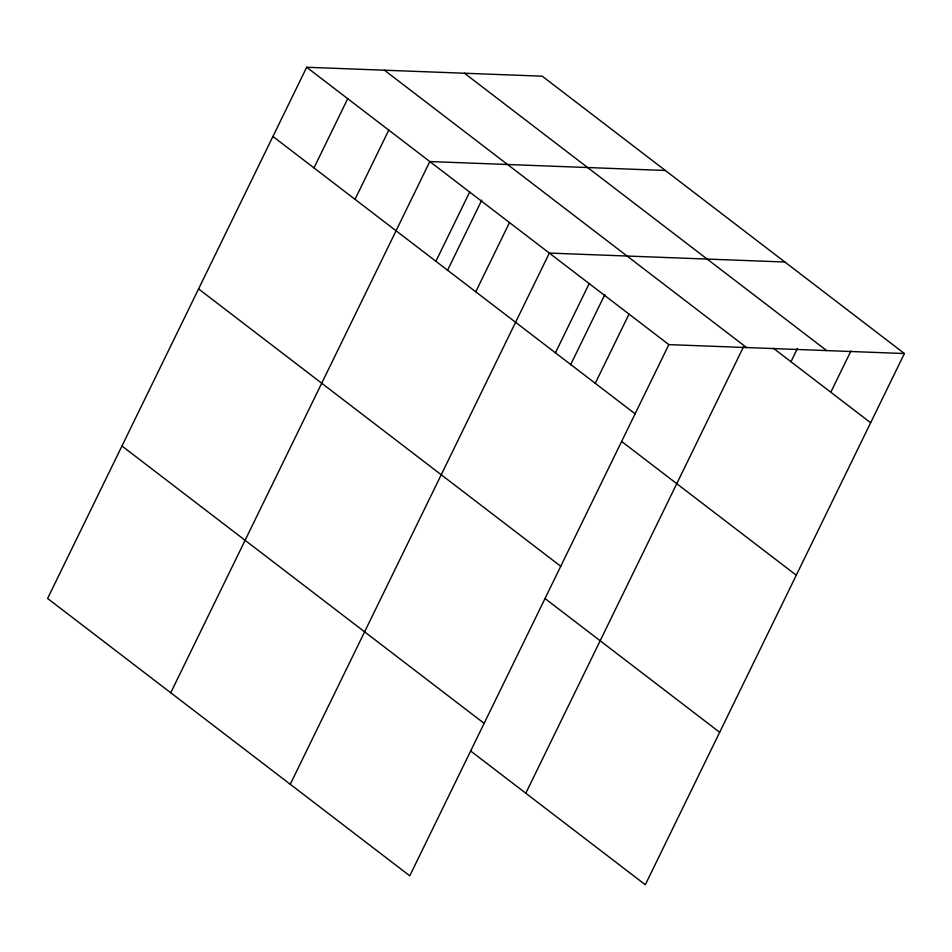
<?xml version="1.0" encoding="UTF-8"?>
<svg xmlns="http://www.w3.org/2000/svg" width="952" height="952" viewBox="0 0 952 952"><rect width="100%" height="100%" fill="white"/><g stroke="black" fill="none" stroke-linecap="round" stroke-linejoin="round"><path stroke-width="1.43" d="M904.4 353.537L542.223 76.184L306.687 67.259L47.6 598.463L409.776 875.816L668.863 344.612L904.4 353.537L645.313 884.741L470.728 751.045M313.982 167.897L347.73 98.687M355.025 199.337L388.773 130.126M170.741 692.758L429.828 161.554L665.365 170.479M435.909 261.276L469.669 192.066M447.452 270.487L481.772 200.122M475.75 291.788L509.498 222.578M290.253 784.293L549.34 253.089L784.876 262.014M555.433 352.811L589.181 283.601M570.593 364.783L604.913 294.418M595.262 383.311L629.022 314.112M525.802 793.218L743.5 346.861M790.969 361.736L797.455 348.42M830.81 392.236L850.933 350.979M464.493 73.233L826.669 350.598M773.393 348.265L870.64 422.748M384.418 70.198L746.594 347.563M306.687 67.259L668.863 344.612M272.926 136.469L635.103 413.822M621.692 441.502L796.288 575.21M198.575 288.92L560.752 566.285M545.079 598.582L719.676 732.29M121.963 446L484.14 723.365"/></g></svg>
